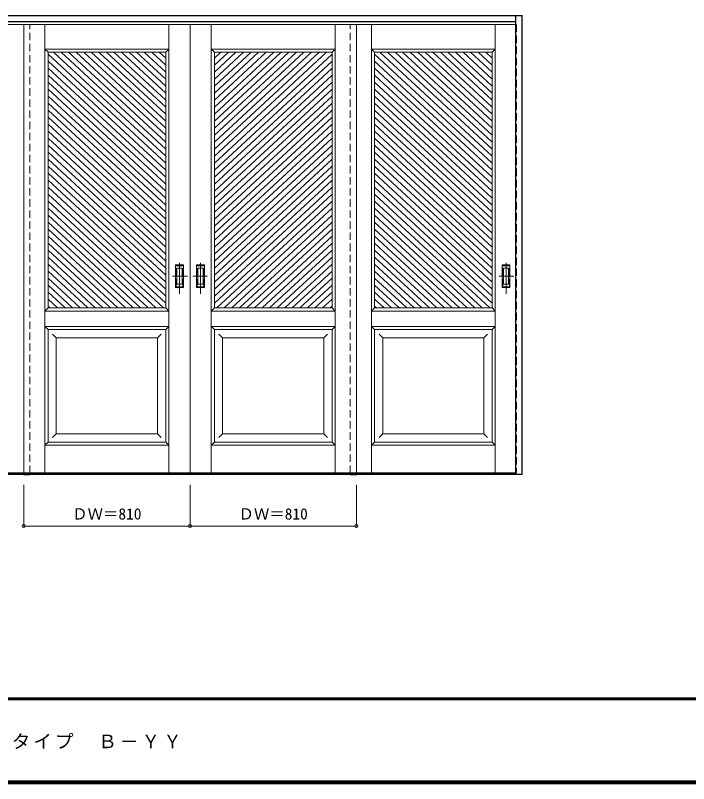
# Model space of a CAD drawing. Units: millimetres, scale not verified. Extents: x -6000 to 5700, y -4307 to 4175.
# Drawn here: x -3546 to -267, y -4205 to -466 of the extents above; entities that cross this region are included whole.
import ezdxf
from ezdxf.enums import TextEntityAlignment as Align

# ---------------------------------------------------------------- set-up
doc = ezdxf.new("R2010")
doc.units = ezdxf.units.MM
doc.header["$LTSCALE"] = 30
doc.header["$PDMODE"] = 32
doc.header["$PDSIZE"] = 15
doc.linetypes.add('CHAIN1', pattern=[8, 5, -1, 1, -1])
doc.linetypes.add('DASHED1', pattern=[1.8, 1.2, -0.6])
for name, color, linetype, lineweight in [('0-2_扉', 7, 'Continuous', 18), ('0-4_枠', 3, 'Continuous', 25), ('0-6_引手', 7, 'Continuous', 18), ('0-B_寸法', 7, 'Continuous', 9), ('0-C_ハッチ', 4, 'Continuous', 9), ('F-1_枠', 6, 'Continuous', 40), ('F-A_文字', 7, 'Continuous', 18)]:
    doc.layers.add(name, color=color, linetype=linetype, lineweight=lineweight)
doc.styles.add('ＭＳ ゴシック', font='')
doc.styles.get('ＭＳ ゴシック').set_extended_font_data('MS Gothic')

msp = doc.modelspace()

# ---------------------------------------------------------------- linework, layer by layer
at = {"layer": '0-2_扉'}
for p, q in [((-4282, -510.25), (-3475, -510.25)), ((-2695, -510.25), (-3505, -510.25)), ((-3401.5, -2693.25), (-3401.5, -510.25)), ((-2798.5, -2693.25), (-2798.5, -510.25)), ((-2695, -510.25), (-2695, -2693.25)), ((-2695, -510.25), (-1885, -510.25)), ((-2695, -510.25), (-2695, -2693.25)), ((-2591.5, -2693.25), (-2591.5, -510.25)), ((-1988.5, -2693.25), (-1988.5, -510.25)), ((-1108, -510.25), (-1915, -510.25)), ((-1811.5, -2693.25), (-1811.5, -510.25)), ((-1208.5, -2693.25), (-1208.5, -510.25)), ((-2798.5, -630.25), (-2813.5, -645.25)), ((-2591.5, -630.25), (-2576.5, -645.25)), ((-1208.5, -630.25), (-1223.5, -645.25)), ((-2813.5, -645.25), (-3386.5, -645.25)), ((-3386.5, -1890.25), (-3386.5, -645.25)), ((-2813.5, -1890.25), (-2813.5, -645.25)), ((-2576.5, -645.25), (-2003.5, -645.25)), ((-2576.5, -1890.25), (-2576.5, -645.25)), ((-2003.5, -1890.25), (-2003.5, -645.25)), ((-1223.5, -645.25), (-1796.5, -645.25)), ((-1796.5, -1890.25), (-1796.5, -645.25)), ((-1223.5, -1890.25), (-1223.5, -645.25)), ((-2813.69, -828.25), (-2813.5, -828.25)), ((-2576.31, -828.25), (-2576.5, -828.25)), ((-1223.69, -828.25), (-1223.5, -828.25)), ((-3386.5, -1890.25), (-2813.5, -1890.25)), ((-2798.5, -1905.25), (-2813.5, -1890.25)), ((-2591.5, -1905.25), (-2576.5, -1890.25)), ((-2003.5, -1890.25), (-2576.5, -1890.25)), ((-1796.5, -1890.25), (-1223.5, -1890.25)), ((-1208.5, -1905.25), (-1223.5, -1890.25)), ((-2798.5, -1980.25), (-3401.5, -1980.25)), ((-2798.5, -1980.25), (-2813.5, -1995.25)), ((-2591.5, -1980.25), (-2576.5, -1995.25)), ((-2591.5, -1980.25), (-1988.5, -1980.25)), ((-1208.5, -1980.25), (-1811.5, -1980.25)), ((-1208.5, -1980.25), (-1223.5, -1995.25)), ((-3386.5, -2543.25), (-3386.5, -1995.25)), ((-3346.5, -2035.25), (-3364.18, -2017.57)), ((-2853.54, -2035.25), (-2835.86, -2017.57)), ((-2813.5, -2543.25), (-2813.5, -1995.25)), ((-2576.5, -2543.25), (-2576.5, -1995.25)), ((-2536.46, -2035.25), (-2554.14, -2017.57)), ((-2043.5, -2035.25), (-2025.82, -2017.57)), ((-2003.5, -2543.25), (-2003.5, -1995.25)), ((-1796.5, -2543.25), (-1796.5, -1995.25)), ((-1756.5, -2035.25), (-1774.18, -2017.57)), ((-1263.54, -2035.25), (-1245.86, -2017.57)), ((-1223.5, -2543.25), (-1223.5, -1995.25)), ((-3346.5, -2035.25), (-2853.5, -2035.25)), ((-3346.5, -2035.25), (-3346.5, -2503.25)), ((-2853.5, -2503.25), (-2853.5, -2035.25)), ((-2043.5, -2035.25), (-2536.5, -2035.25)), ((-2536.5, -2503.25), (-2536.5, -2035.25)), ((-2043.5, -2035.25), (-2043.5, -2503.25)), ((-1756.5, -2035.25), (-1263.5, -2035.25)), ((-1756.5, -2035.25), (-1756.5, -2503.25)), ((-1263.5, -2503.25), (-1263.5, -2035.25)), ((-3346.5, -2503.25), (-3364.18, -2520.93)), ((-3346.5, -2503.25), (-2853.5, -2503.25)), ((-2853.5, -2503.25), (-2853.5, -2501.82)), ((-2853.5, -2503.25), (-2835.82, -2520.93)), ((-2536.5, -2503.25), (-2554.18, -2520.93)), ((-2536.5, -2503.25), (-2536.5, -2501.82)), ((-2043.5, -2503.25), (-2536.5, -2503.25)), ((-2043.5, -2503.25), (-2025.82, -2520.93)), ((-1756.5, -2503.25), (-1774.18, -2520.93)), ((-1756.5, -2503.25), (-1263.5, -2503.25)), ((-1263.5, -2503.25), (-1263.5, -2501.82)), ((-1263.5, -2503.25), (-1245.82, -2520.93)), ((-2798.5, -2558.25), (-3401.5, -2558.25)), ((-2813.5, -2543.25), (-2798.5, -2558.25)), ((-2576.5, -2543.25), (-2591.5, -2558.25)), ((-2591.5, -2558.25), (-1988.5, -2558.25)), ((-1208.5, -2558.25), (-1811.5, -2558.25)), ((-1223.5, -2543.25), (-1208.5, -2558.25)), ((-4282, -2693.25), (-3475, -2693.25)), ((-1108, -2693.25), (-1915, -2693.25))]:
    msp.add_line(p, q, dxfattribs=at)
at = {"layer": '0-2_扉', "color": 4, "linetype": 'DASHED1', "lineweight": 9}
for p, q in [((-1108, -510.25), (-1105, -510.25)), ((-1105, -510.25), (-1105, -2693.25)), ((-1108, -2693.25), (-1105, -2693.25))]:
    msp.add_line(p, q, dxfattribs=at)
at = {"layer": '0-2_扉'}
for points in [[(-2695, -2693.25), (-3505, -2693.25), (-3505, -510.25)], [(-2695, -2693.25), (-1885, -2693.25), (-1885, -510.25)], [(-2798.5, -630.25), (-3401.5, -630.25), (-3386.5, -645.25)], [(-2591.5, -630.25), (-1988.5, -630.25), (-2003.5, -645.25)], [(-1208.5, -630.25), (-1811.5, -630.25), (-1796.5, -645.25)], [(-3386.5, -1890.25), (-3401.5, -1905.25), (-2798.5, -1905.25)], [(-2003.5, -1890.25), (-1988.5, -1905.25), (-2591.5, -1905.25)], [(-1796.5, -1890.25), (-1811.5, -1905.25), (-1208.5, -1905.25)], [(-2813.5, -1995.25), (-3386.5, -1995.25), (-3401.5, -1980.25)], [(-2576.5, -1995.25), (-2003.5, -1995.25), (-1988.5, -1980.25)], [(-1223.5, -1995.25), (-1796.5, -1995.25), (-1811.5, -1980.25)], [(-2813.5, -2543.25), (-3386.5, -2543.25), (-3401.5, -2558.25)], [(-2576.5, -2543.25), (-2003.5, -2543.25), (-1988.5, -2558.25)], [(-1223.5, -2543.25), (-1796.5, -2543.25), (-1811.5, -2558.25)]]:
    msp.add_lwpolyline(points, dxfattribs=at)
at = {"layer": '0-4_枠'}
for p, q in [((-4312, -466.25), (-1078, -466.25)), ((-1108, -2701.25), (-1108, -466.25)), ((-1078, -2701.25), (-1078, -466.25)), ((-4282, -496.25), (-1108, -496.25)), ((-1108, -2698.25), (-4282, -2698.25)), ((-1108, -2701.25), (-4282, -2701.25)), ((-3505, -2701.25), (-3475, -2701.25)), ((-1915, -2701.25), (-1885, -2701.25)), ((-1078, -2701.25), (-1108, -2701.25))]:
    msp.add_line(p, q, dxfattribs=at)
at = {"layer": '0-4_枠', "color": 4, "linetype": 'DASHED1', "lineweight": 9}
for p, q in [((-3475, -2693.25), (-3475, -510.25)), ((-1915, -2693.25), (-1915, -510.25))]:
    msp.add_line(p, q, dxfattribs=at)
at = {"layer": '0-6_引手'}
for p, q in [((-2727, -1680.75), (-2765, -1680.75)), ((-2765, -1790.75), (-2765, -1680.75)), ((-2727, -1790.75), (-2727, -1680.75)), ((-2663, -1680.75), (-2625, -1680.75)), ((-2663, -1790.75), (-2663, -1680.75)), ((-2625, -1790.75), (-2625, -1680.75)), ((-1137, -1680.75), (-1175, -1680.75)), ((-1175, -1790.75), (-1175, -1680.75)), ((-1137, -1790.75), (-1137, -1680.75)), ((-2733.5, -1696.75), (-2758.5, -1696.75)), ((-2758.5, -1774.75), (-2758.5, -1696.75)), ((-2733.5, -1774.75), (-2733.5, -1696.75)), ((-2656.5, -1696.75), (-2631.5, -1696.75)), ((-2656.5, -1774.75), (-2656.5, -1696.75)), ((-2631.5, -1774.75), (-2631.5, -1696.75)), ((-1143.5, -1696.75), (-1168.5, -1696.75)), ((-1168.5, -1774.75), (-1168.5, -1696.75)), ((-1143.5, -1774.75), (-1143.5, -1696.75)), ((-2727, -1790.75), (-2765, -1790.75)), ((-2733.5, -1774.75), (-2758.5, -1774.75)), ((-2663, -1790.75), (-2625, -1790.75)), ((-2656.5, -1774.75), (-2631.5, -1774.75)), ((-1137, -1790.75), (-1175, -1790.75)), ((-1143.5, -1774.75), (-1168.5, -1774.75))]:
    msp.add_line(p, q, dxfattribs=at)
at = {"layer": '0-6_引手', "linetype": 'CHAIN1'}
for p, q in [((-2746, -1820.98), (-2746, -1650.13)), ((-2644, -1820.98), (-2644, -1650.13)), ((-1156, -1820.98), (-1156, -1650.13)), ((-2707.93, -1735.75), (-2780.44, -1735.75)), ((-2682.07, -1735.75), (-2609.56, -1735.75)), ((-1117.93, -1735.75), (-1190.44, -1735.75))]:
    msp.add_line(p, q, dxfattribs=at)
at = {"layer": '0-6_引手', "linetype": 'DASHED1'}
for p, q in [((-2762, -1786.75), (-2762, -1684.75)), ((-2628, -1786.75), (-2628, -1684.75)), ((-1172, -1786.75), (-1172, -1684.75)), ((-2730, -1786.75), (-2762, -1786.75)), ((-2660, -1786.75), (-2628, -1786.75)), ((-1140, -1786.75), (-1172, -1786.75))]:
    msp.add_line(p, q, dxfattribs=at)
for points in [[(-2730, -1786.75), (-2730, -1684.75), (-2762, -1684.75)], [(-2660, -1786.75), (-2660, -1684.75), (-2628, -1684.75)], [(-1140, -1786.75), (-1140, -1684.75), (-1172, -1684.75)]]:
    msp.add_lwpolyline(points, dxfattribs=at)
at = {"layer": '0-B_寸法', "color": 4}
for p, q in [((-3505, -2951.25), (-3505, -2751.25)), ((-2695, -2951.25), (-2695, -2751.25)), ((-1885, -2951.25), (-1885, -2751.25)), ((-3505, -2951.25), (-1885, -2951.25))]:
    msp.add_line(p, q, dxfattribs=at)
at = {"layer": '0-B_寸法'}
for p in [(-3505, -2951.25), (-2695, -2951.25), (-1885, -2951.25)]:
    msp.add_point(p, dxfattribs=at)
at = {"layer": '0-C_ハッチ'}
for p, q in [((-3386.5, -654.79), (-2813.5, -1185.34)), ((-3360, -645.25), (-2813.5, -1151.27)), ((-3323.21, -645.25), (-2813.5, -1117.2)), ((-3286.41, -645.25), (-2813.5, -1083.13)), ((-3249.61, -645.25), (-2813.5, -1049.06)), ((-3212.82, -645.25), (-2813.5, -1014.99)), ((-3176.02, -645.25), (-2813.5, -980.92)), ((-3139.22, -645.25), (-2813.5, -946.84)), ((-3102.43, -645.25), (-2813.5, -912.77)), ((-3065.63, -645.25), (-2813.5, -878.7)), ((-3028.83, -645.25), (-2813.5, -844.63)), ((-2992.03, -645.25), (-2813.5, -810.56)), ((-2955.24, -645.25), (-2813.5, -776.49)), ((-2918.44, -645.25), (-2813.5, -742.42)), ((-2881.64, -645.25), (-2813.5, -708.35)), ((-2844.85, -645.25), (-2813.5, -674.28)), ((-2508.36, -645.25), (-2576.5, -708.35)), ((-2471.56, -645.25), (-2576.5, -742.42)), ((-2434.76, -645.25), (-2576.5, -776.49)), ((-2397.97, -645.25), (-2576.5, -810.56)), ((-2545.15, -645.25), (-2576.5, -674.28)), ((-2361.17, -645.25), (-2576.5, -844.63)), ((-2324.37, -645.25), (-2576.5, -878.7)), ((-2287.58, -645.25), (-2576.5, -912.77)), ((-2250.78, -645.25), (-2576.5, -946.84)), ((-2213.98, -645.25), (-2576.5, -980.92)), ((-2177.19, -645.25), (-2576.5, -1014.99)), ((-2140.39, -645.25), (-2576.5, -1049.06)), ((-2103.59, -645.25), (-2576.5, -1083.13)), ((-2066.79, -645.25), (-2576.5, -1117.2)), ((-2030, -645.25), (-2576.5, -1151.27)), ((-2003.5, -654.79), (-2576.5, -1185.34)), ((-1796.5, -654.79), (-1223.5, -1185.34)), ((-1770, -645.25), (-1223.5, -1151.27)), ((-1733.21, -645.25), (-1223.5, -1117.2)), ((-1696.41, -645.25), (-1223.5, -1083.13)), ((-1659.61, -645.25), (-1223.5, -1049.06)), ((-1622.82, -645.25), (-1223.5, -1014.99)), ((-1586.02, -645.25), (-1223.5, -980.92)), ((-1549.22, -645.25), (-1223.5, -946.84)), ((-1512.43, -645.25), (-1223.5, -912.77)), ((-1475.63, -645.25), (-1223.5, -878.7)), ((-1438.83, -645.25), (-1223.5, -844.63)), ((-1402.03, -645.25), (-1223.5, -810.56)), ((-1365.24, -645.25), (-1223.5, -776.49)), ((-1328.44, -645.25), (-1223.5, -742.42)), ((-1291.64, -645.25), (-1223.5, -708.35)), ((-1254.85, -645.25), (-1223.5, -674.28)), ((-3386.5, -688.86), (-2813.5, -1219.41)), ((-2003.5, -688.86), (-2576.5, -1219.41)), ((-1796.5, -688.86), (-1223.5, -1219.41)), ((-3386.5, -722.93), (-2813.5, -1253.48)), ((-2003.5, -722.93), (-2576.5, -1253.48)), ((-1796.5, -722.93), (-1223.5, -1253.48)), ((-3386.5, -757), (-2813.5, -1287.55)), ((-2003.5, -757), (-2576.5, -1287.55)), ((-1796.5, -757), (-1223.5, -1287.55)), ((-3386.5, -791.07), (-2813.5, -1321.63)), ((-2003.5, -791.07), (-2576.5, -1321.63)), ((-1796.5, -791.07), (-1223.5, -1321.63)), ((-3386.5, -825.14), (-2813.5, -1355.7)), ((-3386.5, -859.21), (-2813.5, -1389.77)), ((-2003.5, -825.14), (-2576.5, -1355.7)), ((-2003.5, -859.21), (-2576.5, -1389.77)), ((-1796.5, -825.14), (-1223.5, -1355.7)), ((-1796.5, -859.21), (-1223.5, -1389.77)), ((-3386.5, -893.28), (-2813.5, -1423.84)), ((-2003.5, -893.28), (-2576.5, -1423.84)), ((-1796.5, -893.28), (-1223.5, -1423.84)), ((-3386.5, -927.35), (-2813.5, -1457.91)), ((-2003.5, -927.35), (-2576.5, -1457.91)), ((-1796.5, -927.35), (-1223.5, -1457.91)), ((-3386.5, -961.43), (-2813.5, -1491.98)), ((-2003.5, -961.43), (-2576.5, -1491.98)), ((-1796.5, -961.43), (-1223.5, -1491.98)), ((-3386.5, -995.5), (-2813.5, -1526.05)), ((-2003.5, -995.5), (-2576.5, -1526.05)), ((-1796.5, -995.5), (-1223.5, -1526.05)), ((-3386.5, -1029.57), (-2813.5, -1560.12)), ((-2003.5, -1029.57), (-2576.5, -1560.12)), ((-1796.5, -1029.57), (-1223.5, -1560.12)), ((-3386.5, -1063.64), (-2813.5, -1594.19)), ((-2003.5, -1063.64), (-2576.5, -1594.19)), ((-1796.5, -1063.64), (-1223.5, -1594.19)), ((-3386.5, -1097.71), (-2813.5, -1628.27)), ((-2003.5, -1097.71), (-2576.5, -1628.27)), ((-1796.5, -1097.71), (-1223.5, -1628.27)), ((-3386.5, -1131.78), (-2813.5, -1662.34)), ((-2003.5, -1131.78), (-2576.5, -1662.34)), ((-1796.5, -1131.78), (-1223.5, -1662.34)), ((-3386.5, -1165.85), (-2813.5, -1696.41)), ((-2003.5, -1165.85), (-2576.5, -1696.41)), ((-1796.5, -1165.85), (-1223.5, -1696.41)), ((-3386.5, -1199.92), (-2813.5, -1730.48)), ((-2003.5, -1199.92), (-2576.5, -1730.48)), ((-1796.5, -1199.92), (-1223.5, -1730.48)), ((-3386.5, -1233.99), (-2813.5, -1764.55)), ((-3386.5, -1268.06), (-2813.5, -1798.62)), ((-2003.5, -1233.99), (-2576.5, -1764.55)), ((-2003.5, -1268.06), (-2576.5, -1798.62)), ((-1796.5, -1233.99), (-1223.5, -1764.55)), ((-1796.5, -1268.06), (-1223.5, -1798.62)), ((-3386.5, -1302.14), (-2813.5, -1832.69)), ((-2003.5, -1302.14), (-2576.5, -1832.69)), ((-1796.5, -1302.14), (-1223.5, -1832.69)), ((-3386.5, -1336.21), (-2813.5, -1866.76)), ((-2003.5, -1336.21), (-2576.5, -1866.76)), ((-1796.5, -1336.21), (-1223.5, -1866.76)), ((-3386.5, -1370.28), (-2824.93, -1890.25)), ((-2003.5, -1370.28), (-2565.07, -1890.25)), ((-1796.5, -1370.28), (-1234.93, -1890.25)), ((-3386.5, -1404.35), (-2861.73, -1890.25)), ((-2003.5, -1404.35), (-2528.27, -1890.25)), ((-1796.5, -1404.35), (-1271.73, -1890.25)), ((-3386.5, -1438.42), (-2898.52, -1890.25)), ((-2003.5, -1438.42), (-2491.48, -1890.25)), ((-1796.5, -1438.42), (-1308.52, -1890.25)), ((-3386.5, -1472.49), (-2935.32, -1890.25)), ((-2003.5, -1472.49), (-2454.68, -1890.25)), ((-1796.5, -1472.49), (-1345.32, -1890.25)), ((-3386.5, -1506.56), (-2972.12, -1890.25)), ((-2003.5, -1506.56), (-2417.88, -1890.25)), ((-1796.5, -1506.56), (-1382.12, -1890.25)), ((-3386.5, -1540.63), (-3008.91, -1890.25)), ((-2003.5, -1540.63), (-2381.09, -1890.25)), ((-1796.5, -1540.63), (-1418.91, -1890.25)), ((-3386.5, -1574.7), (-3045.71, -1890.25)), ((-2003.5, -1574.7), (-2344.29, -1890.25)), ((-1796.5, -1574.7), (-1455.71, -1890.25)), ((-3386.5, -1608.78), (-3082.51, -1890.25)), ((-3386.5, -1642.85), (-3119.3, -1890.25)), ((-2003.5, -1608.78), (-2307.49, -1890.25)), ((-2003.5, -1642.85), (-2270.7, -1890.25)), ((-1796.5, -1608.78), (-1492.51, -1890.25)), ((-1796.5, -1642.85), (-1529.3, -1890.25)), ((-3386.5, -1676.92), (-3156.1, -1890.25)), ((-2003.5, -1676.92), (-2233.9, -1890.25)), ((-1796.5, -1676.92), (-1566.1, -1890.25)), ((-3386.5, -1710.99), (-3192.9, -1890.25)), ((-2003.5, -1710.99), (-2197.1, -1890.25)), ((-1796.5, -1710.99), (-1602.9, -1890.25)), ((-3386.5, -1745.06), (-3229.69, -1890.25)), ((-2003.5, -1745.06), (-2160.31, -1890.25)), ((-1796.5, -1745.06), (-1639.69, -1890.25)), ((-3386.5, -1779.13), (-3266.49, -1890.25)), ((-2003.5, -1779.13), (-2123.51, -1890.25)), ((-1796.5, -1779.13), (-1676.49, -1890.25)), ((-3386.5, -1813.2), (-3303.29, -1890.25)), ((-2003.5, -1813.2), (-2086.71, -1890.25)), ((-1796.5, -1813.2), (-1713.29, -1890.25)), ((-3386.5, -1847.27), (-3340.08, -1890.25)), ((-2003.5, -1847.27), (-2049.92, -1890.25)), ((-1796.5, -1847.27), (-1750.08, -1890.25)), ((-3386.5, -1881.34), (-3376.88, -1890.25)), ((-2003.5, -1881.34), (-2013.12, -1890.25)), ((-1796.5, -1881.34), (-1786.88, -1890.25))]:
    msp.add_line(p, q, dxfattribs=at)
at = {"layer": 'F-1_枠'}
for p, q in [((5700, -3790), (-6000, -3790)), ((5700, -3795), (-6000, -3795)), ((5700, -4195), (-6000, -4195)), ((5700, -4200), (-6000, -4200)), ((5700, -4205), (-6000, -4205))]:
    msp.add_line(p, q, dxfattribs=at)

# ---------------------------------------------------------------- texts
at = {"layer": '0-B_寸法', "style": 'ＭＳ ゴシック'}
for p in [(-3268.75, -2936.25), (-2458.75, -2936.25)]:
    msp.add_text('ＤＷ＝810', height=54.99, dxfattribs=at).set_placement(p, align=Align.BOTTOM_LEFT)
at = {"layer": 'F-A_文字', "insert": (-5247.55, -4040), "char_height": 65.98, "attachment_point": 7, "style": 'ＭＳ ゴシック'}
msp.add_mtext('\\T1.17;ドレタス\u3000４枚引き違い戸\u3000レールタイプ\u3000Ｂ－ＹＹ', dxfattribs=at)

doc.saveas('drawing.dxf')
